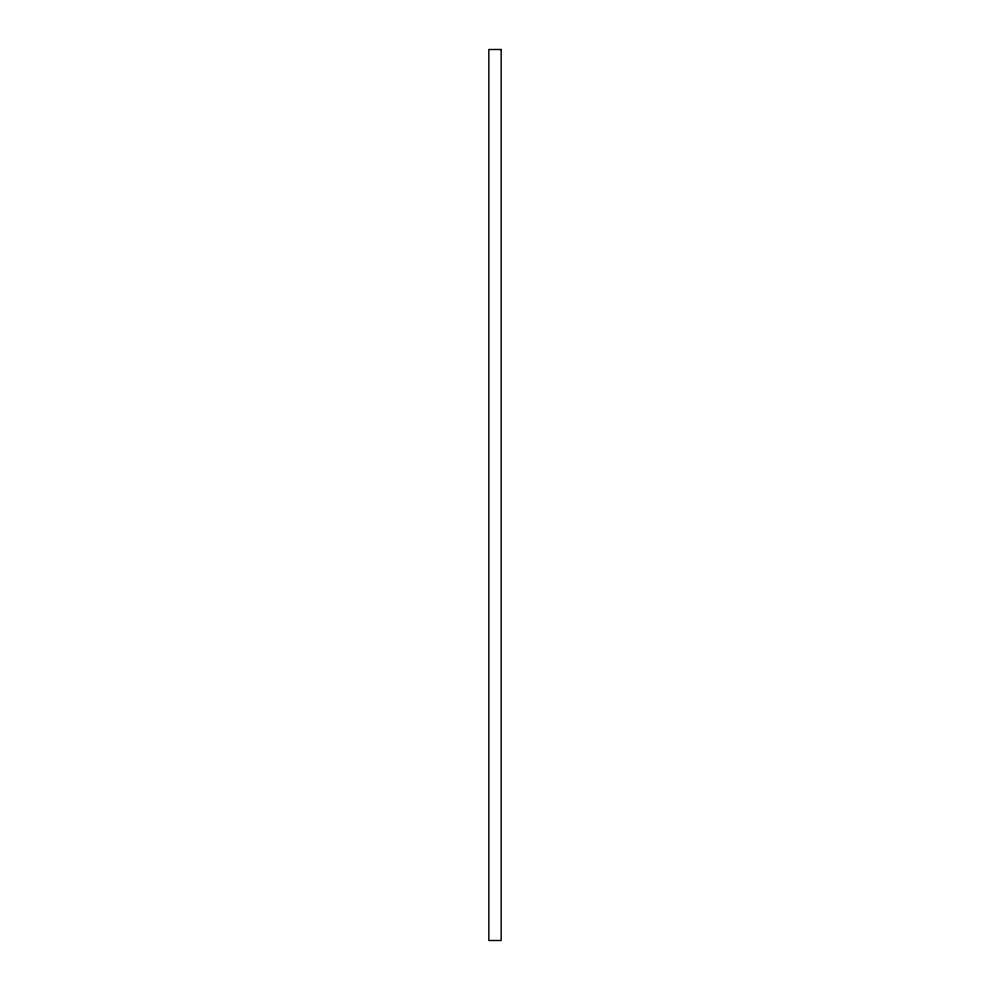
<?xml version="1.0" encoding="UTF-8"?>
<svg xmlns="http://www.w3.org/2000/svg" width="990" height="990" viewBox="0 0 990 990"><rect width="100%" height="100%" fill="white"/><g stroke="black" fill="none" stroke-linecap="round" stroke-linejoin="round"><path stroke-width="1.49" d="M501.163 49.5L488.837 49.5L488.837 940.5L501.163 940.5L501.163 49.5"/></g></svg>
